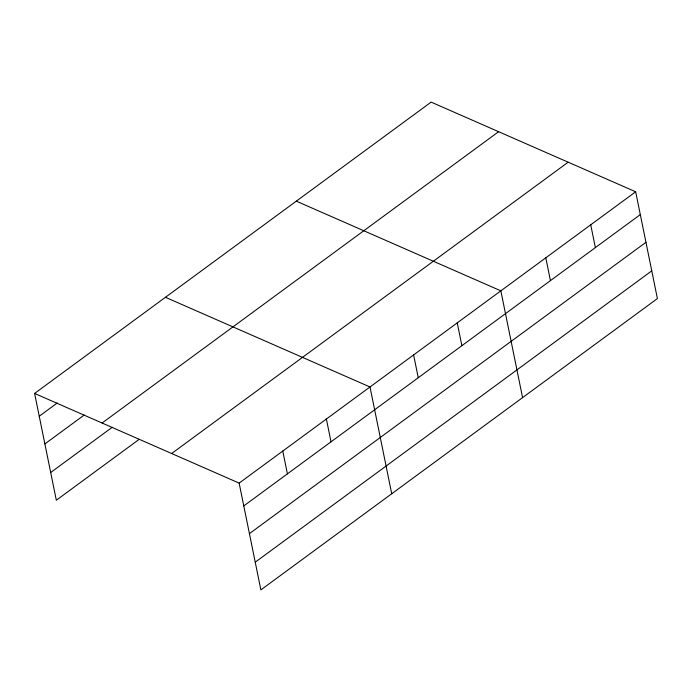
<?xml version="1.0" encoding="UTF-8"?>
<svg xmlns="http://www.w3.org/2000/svg" width="692" height="692" viewBox="0 0 692 692"><rect width="100%" height="100%" fill="white"/><g stroke="black" fill="none" stroke-linecap="round" stroke-linejoin="round"><path stroke-width="1.04" d="M34.6 393.428L431.125 102.105L635.671 191.788L657.4 298.572L260.875 589.895L239.147 483.111L34.6 393.428L56.329 500.212L139.282 439.264M39.236 416.229L57.202 403.029M44.876 443.944L84.216 415.036M102.096 423.02L498.629 131.696M50.689 472.498L112.268 427.258M171.642 453.511L568.175 162.188M239.147 483.111L635.671 191.788M243.783 505.913L640.316 214.589M249.423 533.627L645.947 242.304M255.236 562.181L651.76 270.857M296.306 201.156L500.852 290.839L522.581 397.623M165.457 297.292L370.004 386.975L391.724 493.759M590.734 224.805L595.371 247.606M545.798 257.822L550.434 280.615M457.239 322.879L461.875 345.68M413.617 354.927L418.253 377.728M326.382 419.015L331.018 441.816M282.76 451.063L287.405 473.864"/></g></svg>
